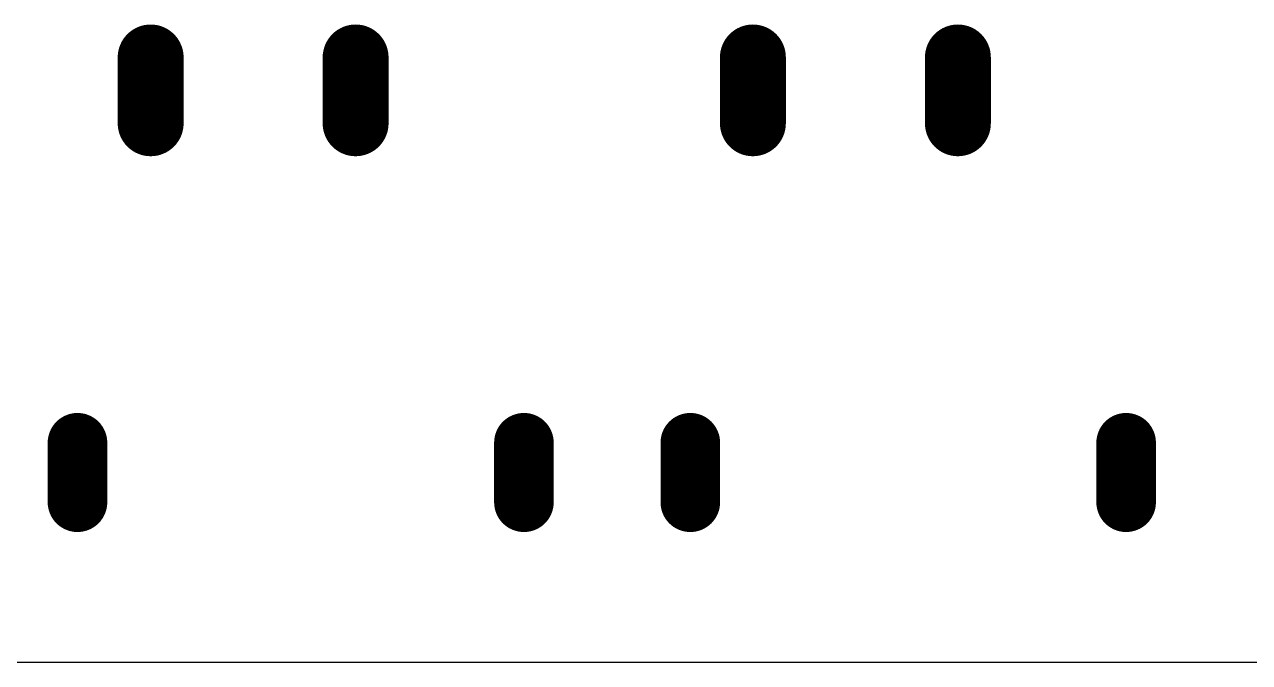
# Model space of a CAD drawing. Header units: millimetres. Extents: x 0 to 653, y 0 to 287.
# Drawn here: x 311.16 to 347.97, y 192.66 to 211.85 of the extents above; entities that cross this region are included whole.
import ezdxf

# ---------------------------------------------------------------- set-up
doc = ezdxf.new("R2010")
doc.units = ezdxf.units.MM
doc.layers.add('17', color=7, linetype='Continuous')
doc.layers.add('20', color=7, linetype='Continuous')

# ---------------------------------------------------------------- blocks, each defined once
blk = doc.blocks.new('LONGP100')
at = {"const_width": 1}
blk.add_lwpolyline([(-0.5, 0), (0.5, 0)], dxfattribs=at)
at = {"const_width": 0.5}
for points in [[(-0.5, 0.25, 1), (-0.5, -0.25)], [(0.5, -0.25, 1), (0.5, 0.25)]]:
    blk.add_lwpolyline(points, format="xyb", dxfattribs=at)

msp = doc.modelspace()

# ---------------------------------------------------------------- linework, layer by layer
at = {"layer": '20'}
msp.add_line((432.488, 192.657), (244.548, 192.657), dxfattribs=at)

# ---------------------------------------------------------------- block references
at = {"layer": '17'}
for p, xscale, yscale, rotation in [((314.95, 209.865), -1.9812, 1.9812, 90), ((314.95, 209.865), -1.9812, 1.9812, 90), ((321.109, 209.865), -1.9812, 1.9812, 90), ((321.109, 209.865), -1.9812, 1.9812, 90), ((333.047, 209.865), -1.9812, 1.9812, 90), ((333.047, 209.865), -1.9812, 1.9812, 90), ((339.207, 209.865), -1.9812, 1.9812, 90), ((339.207, 209.865), -1.9812, 1.9812, 90), ((312.751, 198.372), -1.7907, 1.7907, 270), ((312.751, 198.372), -1.7907, 1.7907, 270), ((326.166, 198.372), -1.7907, 1.7907, 270), ((326.166, 198.372), -1.7907, 1.7907, 270), ((331.166, 198.372), -1.7907, 1.7907, 270), ((331.166, 198.372), -1.7907, 1.7907, 270), ((344.263, 198.372), -1.7907, 1.7907, 270), ((344.263, 198.372), -1.7907, 1.7907, 270)]:
    msp.add_blockref('LONGP100', p, dxfattribs=dict(at, xscale=xscale, yscale=yscale, rotation=rotation))

doc.saveas('drawing.dxf')
